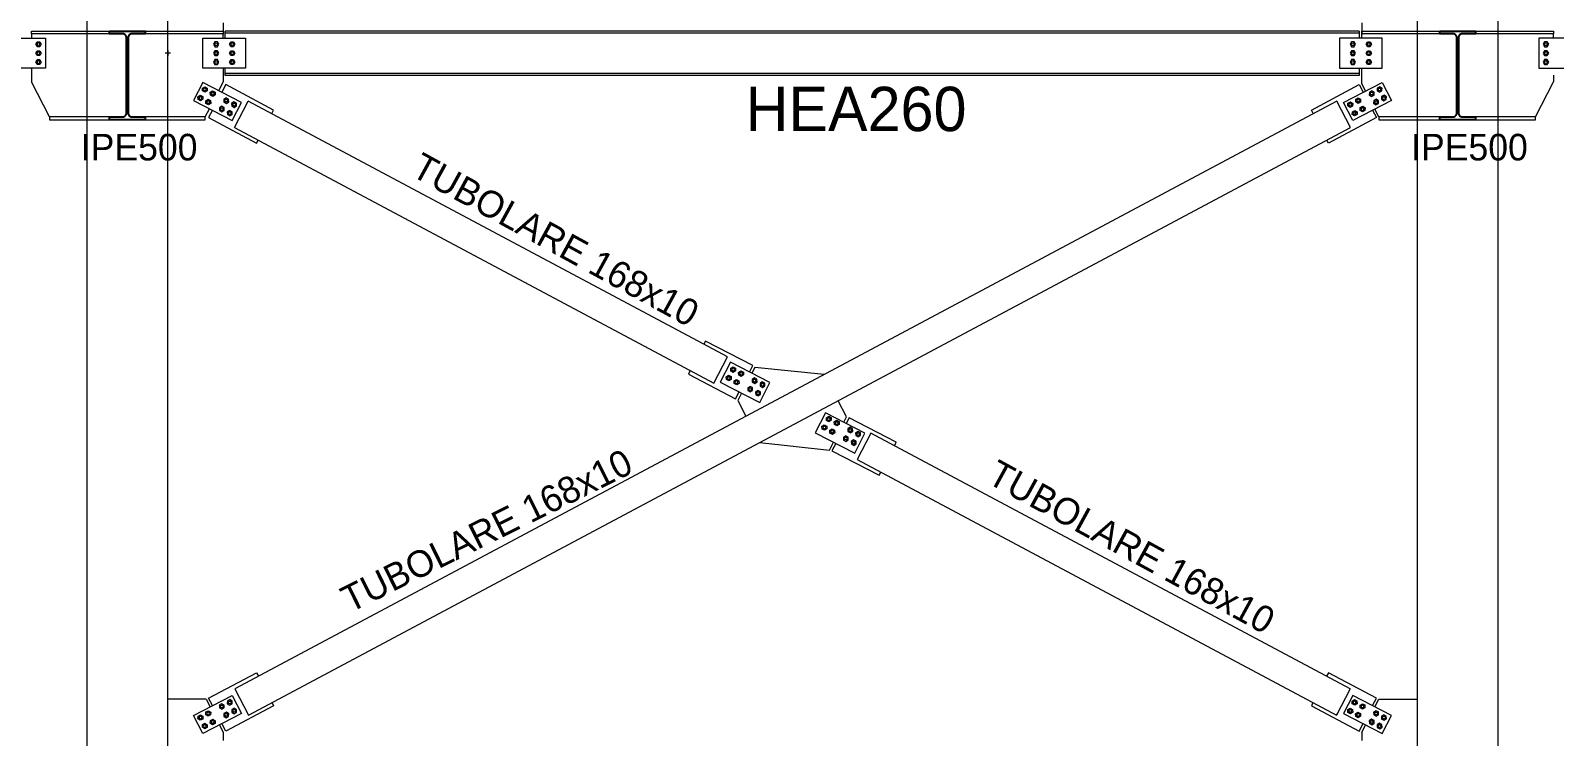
# Model space of a CAD drawing. Header units: millimetres. Extents: x -6949 to 549764, y -83146 to 127128.
# Drawn here: x 525118 to 533710, y 66566 to 70546 of the extents above; entities that cross this region are included whole.
import ezdxf

# ---------------------------------------------------------------- set-up
doc = ezdxf.new("R2010")
doc.units = ezdxf.units.MM
for name, color, linetype, lineweight in [('bulloni', 5, 'Continuous', 9), ('piastra', 6, 'Continuous', 18), ('S-BEAM', 5, 'Continuous', 18), ('S-COLS', 7, 'Continuous', 18), ('S-FSTN', 7, 'Continuous', 18), ('SEZIONI acciaio - Steel sections', 7, 'Continuous', 25)]:
    doc.layers.add(name, color=color, linetype=linetype, lineweight=lineweight)
doc.layers.add('quote', color=7, linetype='Continuous', lineweight=5, true_color=0x383838)
doc.styles.get("Standard").update_dxf_attribs({"font": ''})
doc.styles.get('Standard').set_extended_font_data('Bahnschrift Light')

# ---------------------------------------------------------------- blocks, each defined once
blk = doc.blocks.new('*U1299')
at = {"layer": 'bulloni'}
blk.add_lwpolyline([(-15.6, 0), (-7.8, -13.5), (7.8, -13.5), (15.6, 0), (7.8, 13.5), (-7.8, 13.5)], close=True, dxfattribs=at)
for radius in [9, 7.88]:
    blk.add_circle((0, 0), radius, dxfattribs=at)
blk = doc.blocks.new('*U1300')
at = {"color": 0, "linetype": 'ByBlock', "lineweight": -2, "transparency": 16777216}
for p in [(0, 0), (0, -50), (0, -100)]:
    blk.add_blockref('*U1299', p, dxfattribs=at)
blk = doc.blocks.new('*U1323')
at = {"layer": 'bulloni'}
blk.add_lwpolyline([(-15.6, 0), (-7.8, -13.5), (7.8, -13.5), (15.6, 0), (7.8, 13.5), (-7.8, 13.5)], close=True, dxfattribs=at)
for radius in [9, 7.88]:
    blk.add_circle((0, 0), radius, dxfattribs=at)
blk = doc.blocks.new('*U1307')
at = {"color": 0, "linetype": 'ByBlock', "lineweight": -2, "transparency": 16777216}
for p in [(0, 0), (0, -50), (0, -100)]:
    blk.add_blockref('*U1323', p, dxfattribs=at)
blk = doc.blocks.new('*U2087')
at = {"layer": 'bulloni'}
blk.add_lwpolyline([(-15.6, 0), (-7.8, -13.5), (7.8, -13.5), (15.6, 0), (7.8, 13.5), (-7.8, 13.5)], close=True, dxfattribs=at)
for radius in [9, 7.88]:
    blk.add_circle((0, 0), radius, dxfattribs=at)
blk = doc.blocks.new('*U2088')
at = {"color": 0, "linetype": 'ByBlock', "lineweight": -2, "transparency": 16777216}
for p in [(0, 0), (0, -50), (0, -100)]:
    blk.add_blockref('*U2087', p, dxfattribs=at)
blk = doc.blocks.new('*U2105')
at = {"layer": 'bulloni'}
blk.add_lwpolyline([(-15.6, 0), (-7.8, -13.5), (7.8, -13.5), (15.6, 0), (7.8, 13.5), (-7.8, 13.5)], close=True, dxfattribs=at)
for radius in [9, 7.88]:
    blk.add_circle((0, 0), radius, dxfattribs=at)
blk = doc.blocks.new('*U2106')
at = {"color": 0, "linetype": 'ByBlock', "lineweight": -2, "transparency": 16777216}
for p in [(0, 0), (0, -50), (0, -100)]:
    blk.add_blockref('*U2105', p, dxfattribs=at)
blk = doc.blocks.new('*U2091')
at = {"layer": 'bulloni'}
blk.add_lwpolyline([(-15.6, 0), (-7.8, -13.5), (7.8, -13.5), (15.6, 0), (7.8, 13.5), (-7.8, 13.5)], close=True, dxfattribs=at)
for radius in [9, 7.88]:
    blk.add_circle((0, 0), radius, dxfattribs=at)
blk = doc.blocks.new('*U2092')
at = {"color": 0, "linetype": 'ByBlock', "lineweight": -2, "transparency": 16777216}
for p in [(0, 0), (0, -50), (0, -100)]:
    blk.add_blockref('*U2091', p, dxfattribs=at)
blk = doc.blocks.new('*U2089')
at = {"layer": 'bulloni'}
blk.add_lwpolyline([(-15.6, 0), (-7.8, -13.5), (7.8, -13.5), (15.6, 0), (7.8, 13.5), (-7.8, 13.5)], close=True, dxfattribs=at)
for radius in [9, 7.88]:
    blk.add_circle((0, 0), radius, dxfattribs=at)
blk = doc.blocks.new('*U2090')
at = {"color": 0, "linetype": 'ByBlock', "lineweight": -2, "transparency": 16777216}
for p in [(0, 0), (0, -50), (0, -100)]:
    blk.add_blockref('*U2089', p, dxfattribs=at)
blk = doc.blocks.new('*U2138')
at = {"layer": 'bulloni'}
blk.add_lwpolyline([(-15.6, 0), (-7.8, -13.5), (7.8, -13.5), (15.6, 0), (7.8, 13.5), (-7.8, 13.5)], close=True, dxfattribs=at)
for radius in [9, 7.88]:
    blk.add_circle((0, 0), radius, dxfattribs=at)
blk = doc.blocks.new('*U2139')
at = {"color": 0, "linetype": 'ByBlock', "lineweight": -2, "transparency": 16777216}
for p in [(0, 0), (50, 0), (0, -54), (50, -54)]:
    blk.add_blockref('*U2138', p, dxfattribs=at)
blk = doc.blocks.new('*U2140')
at = {"layer": 'bulloni'}
blk.add_lwpolyline([(-15.6, 0), (-7.8, -13.5), (7.8, -13.5), (15.6, 0), (7.8, 13.5), (-7.8, 13.5)], close=True, dxfattribs=at)
for radius in [9, 7.88]:
    blk.add_circle((0, 0), radius, dxfattribs=at)
blk = doc.blocks.new('*U2137')
at = {"color": 0, "linetype": 'ByBlock', "lineweight": -2, "transparency": 16777216}
for p in [(0, 0), (50, 0), (0, -54), (50, -54)]:
    blk.add_blockref('*U2140', p, dxfattribs=at)
blk = doc.blocks.new('*U2152')
at = {"layer": 'bulloni'}
blk.add_lwpolyline([(-15.6, 0), (-7.8, -13.5), (7.8, -13.5), (15.6, 0), (7.8, 13.5), (-7.8, 13.5)], close=True, dxfattribs=at)
for radius in [9, 7.88]:
    blk.add_circle((0, 0), radius, dxfattribs=at)
blk = doc.blocks.new('*U2153')
at = {"color": 0, "linetype": 'ByBlock', "lineweight": -2, "transparency": 16777216}
for p in [(0, 0), (50, 0), (0, -54), (50, -54)]:
    blk.add_blockref('*U2152', p, dxfattribs=at)
blk = doc.blocks.new('*U2154')
at = {"layer": 'bulloni'}
blk.add_lwpolyline([(-15.6, 0), (-7.8, -13.5), (7.8, -13.5), (15.6, 0), (7.8, 13.5), (-7.8, 13.5)], close=True, dxfattribs=at)
for radius in [9, 7.88]:
    blk.add_circle((0, 0), radius, dxfattribs=at)
blk = doc.blocks.new('*U2141')
at = {"color": 0, "linetype": 'ByBlock', "lineweight": -2, "transparency": 16777216}
for p in [(0, 0), (50, 0), (0, -54), (50, -54)]:
    blk.add_blockref('*U2154', p, dxfattribs=at)
blk = doc.blocks.new('*U2148')
at = {"layer": 'bulloni'}
blk.add_lwpolyline([(-15.6, 0), (-7.8, -13.5), (7.8, -13.5), (15.6, 0), (7.8, 13.5), (-7.8, 13.5)], close=True, dxfattribs=at)
for radius in [9, 7.88]:
    blk.add_circle((0, 0), radius, dxfattribs=at)
blk = doc.blocks.new('*U2149')
at = {"color": 0, "linetype": 'ByBlock', "lineweight": -2, "transparency": 16777216}
for p in [(0, 0), (50, 0), (0, -54), (50, -54)]:
    blk.add_blockref('*U2148', p, dxfattribs=at)
blk = doc.blocks.new('*U2150')
at = {"layer": 'bulloni'}
blk.add_lwpolyline([(-15.6, 0), (-7.8, -13.5), (7.8, -13.5), (15.6, 0), (7.8, 13.5), (-7.8, 13.5)], close=True, dxfattribs=at)
for radius in [9, 7.88]:
    blk.add_circle((0, 0), radius, dxfattribs=at)
blk = doc.blocks.new('*U2147')
at = {"color": 0, "linetype": 'ByBlock', "lineweight": -2, "transparency": 16777216}
for p in [(0, 0), (50, 0), (0, -54), (50, -54)]:
    blk.add_blockref('*U2150', p, dxfattribs=at)
blk = doc.blocks.new('*U2115')
at = {"layer": 'bulloni'}
blk.add_lwpolyline([(-15.6, 0), (-7.8, -13.5), (7.8, -13.5), (15.6, 0), (7.8, 13.5), (-7.8, 13.5)], close=True, dxfattribs=at)
for radius in [9, 7.88]:
    blk.add_circle((0, 0), radius, dxfattribs=at)
blk = doc.blocks.new('*U2116')
at = {"color": 0, "linetype": 'ByBlock', "lineweight": -2, "transparency": 16777216}
for p in [(0, 0), (50, 0), (0, -54), (50, -54)]:
    blk.add_blockref('*U2115', p, dxfattribs=at)
blk = doc.blocks.new('*U2117')
at = {"layer": 'bulloni'}
blk.add_lwpolyline([(-15.6, 0), (-7.8, -13.5), (7.8, -13.5), (15.6, 0), (7.8, 13.5), (-7.8, 13.5)], close=True, dxfattribs=at)
for radius in [9, 7.88]:
    blk.add_circle((0, 0), radius, dxfattribs=at)
blk = doc.blocks.new('*U2114')
at = {"color": 0, "linetype": 'ByBlock', "lineweight": -2, "transparency": 16777216}
for p in [(0, 0), (50, 0), (0, -54), (50, -54)]:
    blk.add_blockref('*U2117', p, dxfattribs=at)
blk = doc.blocks.new('*U2171')
at = {"layer": 'bulloni'}
blk.add_lwpolyline([(-15.6, 0), (-7.8, -13.5), (7.8, -13.5), (15.6, 0), (7.8, 13.5), (-7.8, 13.5)], close=True, dxfattribs=at)
for radius in [9, 7.88]:
    blk.add_circle((0, 0), radius, dxfattribs=at)
blk = doc.blocks.new('*U2172')
at = {"color": 0, "linetype": 'ByBlock', "lineweight": -2, "transparency": 16777216}
for p in [(0, 0), (50, 0), (0, -54), (50, -54)]:
    blk.add_blockref('*U2171', p, dxfattribs=at)
blk = doc.blocks.new('*U2169')
at = {"layer": 'bulloni'}
blk.add_lwpolyline([(-15.6, 0), (-7.8, -13.5), (7.8, -13.5), (15.6, 0), (7.8, 13.5), (-7.8, 13.5)], close=True, dxfattribs=at)
for radius in [9, 7.88]:
    blk.add_circle((0, 0), radius, dxfattribs=at)
blk = doc.blocks.new('*U2170')
at = {"color": 0, "linetype": 'ByBlock', "lineweight": -2, "transparency": 16777216}
for p in [(0, 0), (50, 0), (0, -54), (50, -54)]:
    blk.add_blockref('*U2169', p, dxfattribs=at)
blk = doc.blocks.new('*U2173')
at = {"layer": 'bulloni'}
blk.add_lwpolyline([(-15.6, 0), (-7.8, -13.5), (7.8, -13.5), (15.6, 0), (7.8, 13.5), (-7.8, 13.5)], close=True, dxfattribs=at)
for radius in [9, 7.88]:
    blk.add_circle((0, 0), radius, dxfattribs=at)
blk = doc.blocks.new('*U2174')
at = {"color": 0, "linetype": 'ByBlock', "lineweight": -2, "transparency": 16777216}
for p in [(0, 0), (50, 0), (0, -54), (50, -54)]:
    blk.add_blockref('*U2173', p, dxfattribs=at)
blk = doc.blocks.new('*U2175')
at = {"layer": 'bulloni'}
blk.add_lwpolyline([(-15.6, 0), (-7.8, -13.5), (7.8, -13.5), (15.6, 0), (7.8, 13.5), (-7.8, 13.5)], close=True, dxfattribs=at)
for radius in [9, 7.88]:
    blk.add_circle((0, 0), radius, dxfattribs=at)
blk = doc.blocks.new('*U2176')
at = {"color": 0, "linetype": 'ByBlock', "lineweight": -2, "transparency": 16777216}
for p in [(0, 0), (50, 0), (0, -54), (50, -54)]:
    blk.add_blockref('*U2175', p, dxfattribs=at)

msp = doc.modelspace()

# ---------------------------------------------------------------- linework, layer by layer
at = {"layer": 'piastra'}
for p, q in [((526204.9, 70589.2), (526204.9, 70523.4)), ((532622.9, 70589.2), (532622.9, 70523.4)), ((525122.9, 70527.4), (525122.9, 70503.4)), ((526204.9, 70503.4), (526204.9, 70527.4)), ((532622.9, 70503.4), (532622.9, 70527.4)), ((533704.9, 70503.4), (533704.9, 70527.4)), ((525122.9, 70333.4), (525122.9, 70256.1)), ((526204.9, 70333.4), (526204.9, 70256.1)), ((532622.9, 70247.6), (532622.9, 70333.4)), ((533704.9, 70294.8), (533704.9, 70256.1)), ((525224.6, 70059.4), (525122.9, 70256.1)), ((526179.5, 70206.8), (526204.9, 70256.1)), ((532519.7, 70140.3), (532738.2, 70253.2)), ((532645, 70205), (532622.9, 70247.6)), ((532738.2, 70253.2), (532790.6, 70151.9)), ((533603.3, 70059.4), (533704.9, 70256.1)), ((532572, 70039), (532519.7, 70140.3)), ((532790.6, 70151.9), (532572, 70039)), ((526103.3, 70059.4), (526127.1, 70105.5)), ((532719.3, 70059.4), (532697.3, 70103.7)), ((528923.4, 68794.6), (528914.8, 68778)), ((529189.9, 68656.9), (528923.4, 68794.6)), ((529171.4, 68621), (529189.9, 68656.9)), ((528837.9, 68629.1), (528827, 68608)), ((528827, 68608), (529093.5, 68470.3)), ((529201.4, 68646.4), (529184.7, 68614.1)), ((529201.4, 68646.4), (529201.4, 68646.4)), ((529093.5, 68470.3), (529113.5, 68509)), ((529126.8, 68502.2), (529105, 68459.9)), ((529600.4, 68390.4), (529542.5, 68278.4)), ((529822.5, 68275.6), (529600.4, 68390.4)), ((529702.5, 68337.6), (529718.2, 68367.9)), ((529718.2, 68367.9), (529718.2, 68367.9)), ((529542.5, 68278.4), (529764.6, 68163.7)), ((529621.8, 68181.3), (529644.7, 68225.7)), ((529764.6, 68163.7), (529822.5, 68275.6)), ((529638.7, 68181.5), (529638.7, 68181.5)), ((526108.6, 66775.8), (526130.6, 66733.1)), ((526255.9, 66797.9), (526255.9, 66797.9)), ((526255.9, 66797.9), (526255.9, 66797.9)), ((526182.9, 66631.9), (526204.9, 66589.2)), ((526204.9, 66589.2), (526204.9, 66543.4)), ((532622.9, 66589.2), (532622.9, 66543.4))]:
    msp.add_line(p, q, dxfattribs=at)
for points in [[(525637.8, 70527.4), (525122.9, 70527.4), (525122.9, 70543.4), (526204.9, 70543.4), (526204.9, 70527.4), (525690, 70527.4)], [(533137.8, 70527.4), (532622.9, 70527.4), (532622.9, 70543.4), (533704.9, 70543.4), (533704.9, 70527.4), (533190, 70527.4)], [(526478.3, 70077.5), (526488.7, 70097.5), (526218.7, 70241.5), (526196.2, 70198.1)], [(532349.5, 70077.5), (532339.2, 70097.5), (532609.2, 70241.5), (532631.6, 70198.1)], [(525637.8, 70059.4), (525224.6, 70059.4), (525224.6, 70043.4), (526103.3, 70043.4), (526103.3, 70059.4), (525690, 70059.4)], [(526143.9, 70096.8), (526122.3, 70055), (526392.3, 69911), (526401.4, 69928.5)], [(532684, 70096.8), (532705.6, 70055), (532435.6, 69911), (532426.5, 69928.5)], [(533137.8, 70059.4), (532719.3, 70059.4), (532719.3, 70043.4), (533603.3, 70043.4), (533603.3, 70059.4), (533190, 70059.4)], [(529592.1, 68606.8), (529592.1, 68606.8), (529201.4, 68646.4)], [(529105, 68459.9), (529150.7, 68371.4)], [(529718.2, 68367.9), (529671, 68458.9)], [(529988.7, 68205.3), (529999.1, 68225.3), (529732.6, 68363), (529715.9, 68330.7)], [(529229.6, 68223.5), (529229.6, 68223.5), (529621.8, 68181.3)], [(529658, 68218.8), (529636.2, 68176.5), (529902.7, 68038.8), (529911.8, 68056.3)], [(526143.9, 66740), (526122.3, 66781.9), (526392.3, 66925.9), (526402.7, 66905.8)], [(532684, 66740), (532705.6, 66781.9), (532435.6, 66925.9), (532425.2, 66905.8)], [(526108.6, 66775.8), (525892.4, 66775.8)], [(532519.7, 66696.6), (532519.7, 66696.6), (532738.2, 66583.7), (532790.6, 66684.9), (532572, 66797.9), (532519.7, 66696.6)], [(532697.3, 66733.1), (532719.3, 66775.8), (532935.4, 66775.8)], [(526479.7, 66756.8), (526488.7, 66739.3), (526218.7, 66595.3), (526196.2, 66638.7)], [(532348.3, 66756.9), (532339.2, 66739.3), (532609.2, 66595.3), (532631.6, 66638.7)], [(532622.9, 66589.2), (532645, 66631.9)]]:
    msp.add_lwpolyline(points, dxfattribs=at)
for points in [[(525032.9, 70503.4), (525202.9, 70503.4), (525202.9, 70333.4), (525032.9, 70333.4)], [(526090, 70503.4), (526330, 70503.4), (526330, 70333.4), (526090, 70333.4)], [(532737.9, 70503.4), (532497.9, 70503.4), (532497.9, 70333.4), (532737.9, 70333.4)], [(533791.6, 70503.4), (533621.6, 70503.4), (533621.6, 70333.4), (533791.6, 70333.4)], [(526308.2, 70140.3), (526089.6, 70253.2), (526037.3, 70151.9), (526255.9, 70039)], [(529286.8, 68561.3), (529064.7, 68676.1), (529006.9, 68564.1), (529229, 68449.4)], [(526308.2, 66696.6), (526089.6, 66583.7), (526037.3, 66684.9), (526255.9, 66797.9)]]:
    msp.add_lwpolyline(points, close=True, dxfattribs=at)
at = {"layer": 'S-BEAM'}
for p, q in [((532609.5, 70543.4), (526215, 70543.4)), ((526215, 70503.4), (526215, 70543.4)), ((532609.5, 70543.4), (532609.5, 70503.4)), ((532609.5, 70530.9), (526215, 70530.9)), ((525122.9, 70329.9), (525122.9, 70333.4)), ((526215, 70293.4), (526215, 70333.4)), ((526215, 70305.9), (532609.5, 70305.9)), ((532609.5, 70293.4), (526215, 70293.4)), ((532609.5, 70333.4), (532609.5, 70293.4)), ((533163.9, 70305.9), (533163.9, 70329.9)), ((533163.9, 70329.9), (533163.9, 70305.9)), ((533163.9, 70305.9), (533163.9, 70329.9)), ((533163.9, 70329.9), (533163.9, 70305.9)), ((533163.9, 70305.9), (533163.9, 70293.4)), ((533163.9, 70305.9), (533163.9, 70293.4)), ((526269, 69999.1), (526345.9, 70148.1)), ((532481.9, 70148.1), (526270.3, 66835.2)), ((532558.9, 69999.1), (532481.9, 70148.1)), ((526347.3, 66686.2), (532558.9, 69999.1)), ((529779.4, 68127), (532480.5, 66686.4)), ((526270.3, 66835.2), (526347.3, 66686.2)), ((532557.6, 66835.2), (532480.6, 66686.2)), ((532480.9, 66686.8), (532485.5, 66695.7))]:
    msp.add_line(p, q, dxfattribs=at)
for points in [[(526269, 69999.2), (528970.2, 68558.5), (529047.2, 68707.4), (526345.9, 70148.1)], [(532557.6, 66835.2), (529856.4, 68275.9), (529779.4, 68127)]]:
    msp.add_lwpolyline(points, dxfattribs=at)
at = {"layer": 'S-COLS'}
for p, q in [((532935.4, 74543.4), (532935.4, 62563.4)), ((533392.4, 62563.4), (533392.4, 74543.4))]:
    msp.add_line(p, q, dxfattribs=at)
msp.add_lwpolyline([(525892.4, 62563.4), (525892.4, 74543.4), (525435.4, 74543.4), (525435.4, 62563.4)], dxfattribs=at)
at = {"layer": 'S-FSTN'}
for p, q in [((525907.4, 70418.4), (525877.4, 70418.4)), ((525892.4, 70433.4), (525892.4, 70403.4)), ((529999.1, 68225.3), (529999.1, 68225.3)), ((529906.4, 68045.8), (529906.4, 68045.8))]:
    msp.add_line(p, q, dxfattribs=at)
at = {"layer": 'SEZIONI acciaio - Steel sections'}
for points in [[(525563.9, 70543.4), (525763.9, 70543.4), (525763.9, 70527.4), (525690, 70527.4, 0.414214), (525669, 70506.4), (525669, 70080.4, 0.414214), (525690, 70059.4), (525763.9, 70059.4), (525763.9, 70043.4), (525563.9, 70043.4), (525563.9, 70059.4), (525637.8, 70059.4, 0.414214), (525658.8, 70080.4), (525658.8, 70506.4, 0.414214), (525637.8, 70527.4), (525563.9, 70527.4)], [(533063.9, 70543.4), (533263.9, 70543.4), (533263.9, 70527.4), (533190, 70527.4, 0.414214), (533169, 70506.4), (533169, 70080.4, 0.414214), (533190, 70059.4), (533263.9, 70059.4), (533263.9, 70043.4), (533063.9, 70043.4), (533063.9, 70059.4), (533137.8, 70059.4, 0.414214), (533158.8, 70080.4), (533158.8, 70506.4, 0.414214), (533137.8, 70527.4), (533063.9, 70527.4)]]:
    msp.add_lwpolyline(points, format="xyb", close=True, dxfattribs=at)

# ---------------------------------------------------------------- block references
at = {"xscale": -1}
for name, p in [('*U1300', (525162.9, 70468.4)), ('*U2090', (526255, 70468.4)), ('*U2106', (532662.9, 70468.4))]:
    msp.add_blockref(name, p, dxfattribs=at)
for name, p in [('*U2092', (526164.9, 70468.4)), ('*U2088', (532572.9, 70468.4)), ('*U1307', (533661.6, 70468.4))]:
    msp.add_blockref(name, p)
for name, p, rotation in [('*U2153', (526076, 70165.7), 152.6761095661622), ('*U2147', (532583.3, 70080.3), 207.3238914211313), ('*U2172', (529054.6, 68586.7), 152.6761095661622), ('*U2174', (529593.9, 68308.1), 152.6761095661622), ('*U2139', (532558.3, 66710.4), 152.6761095661622), ('*U2114', (526100.9, 66625), 207.3238914211313)]:
    msp.add_blockref(name, p, dxfattribs=dict(at, rotation=rotation))
for name, p, rotation in [('*U2149', (532748.5, 70165.7), 207.3238904338377), ('*U2141', (526241.2, 70080.3), 152.6761085788687), ('*U2170', (529219.8, 68501.4), 152.6761085788687), ('*U2176', (529759.1, 68222.7), 152.6761085788687), ('*U2116', (526266.1, 66710.4), 207.3238904338377), ('*U2137', (532723.6, 66625), 152.6761085788687)]:
    msp.add_blockref(name, p, dxfattribs=dict(rotation=rotation))

# ---------------------------------------------------------------- texts
at = {"layer": 'quote', "attachment_point": 1}
for s, insert, char_height in [('HEA260', (529149.8, 70229), 250), ('IPE500', (525401.5, 69963.7), 150), ('IPE500', (532901.5, 69963.7), 150)]:
    msp.add_mtext_dynamic_manual_height_columns(s, width=854.219, gutter_width=1, heights=[0], dxfattribs=dict(at, insert=insert, char_height=char_height))
at = {"layer": 'quote', "char_height": 150, "attachment_point": 1}
for width, insert, rotation in [(2126.879, (527327.7, 69863.7), 331.31317), (2280.028, (526851.9, 67395.3), 26.39822), (2142.529, (530574.5, 68132.1), 331.31317)]:
    msp.add_mtext_dynamic_manual_height_columns('TUBOLARE 168x10', width=width, gutter_width=1, heights=[0], dxfattribs=dict(at, insert=insert, rotation=rotation))

doc.saveas('drawing.dxf')
